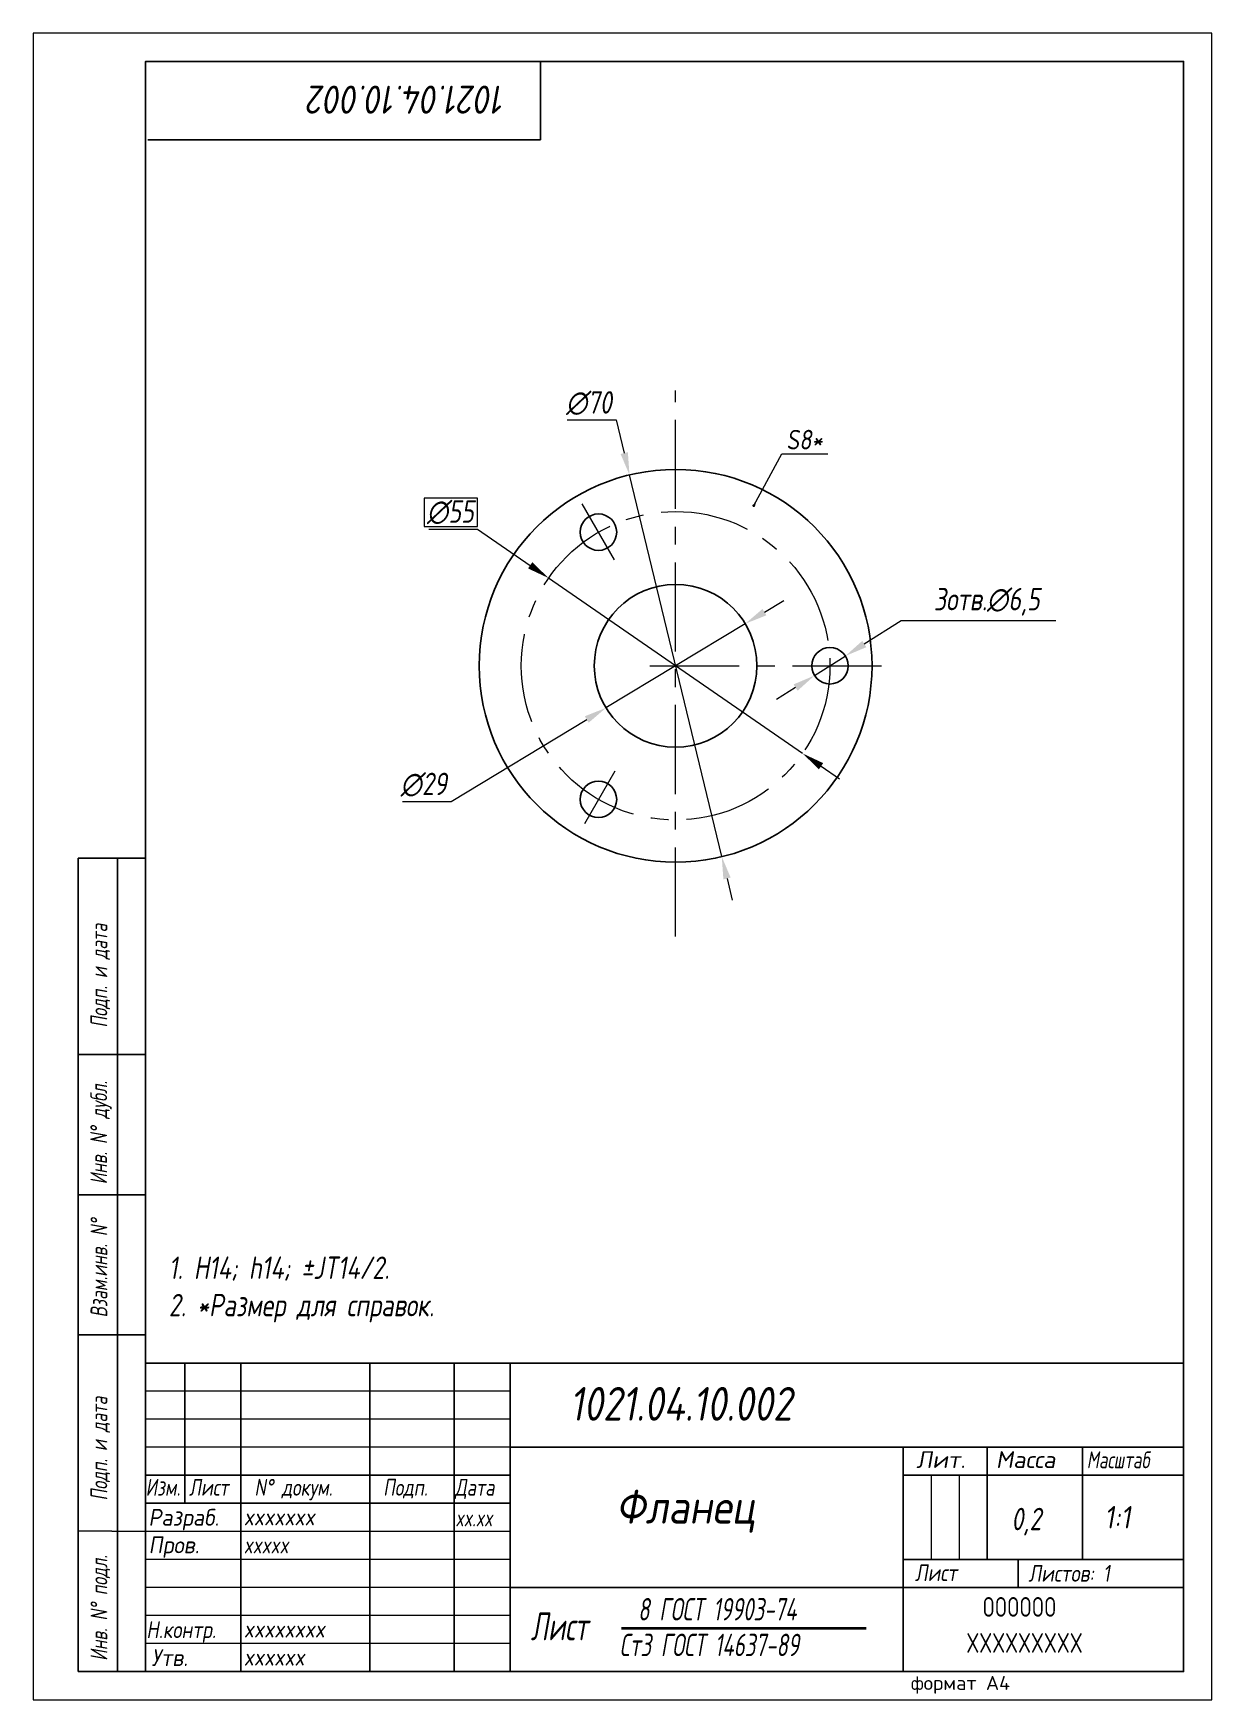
# Model space of a CAD drawing. Header units: millimetres. Extents: x 2578 to 2788, y -3917 to -3620.
import ezdxf

# ---------------------------------------------------------------- set-up
doc = ezdxf.new("R2010")
doc.units = ezdxf.units.MM
doc.linetypes.add('CENTER', pattern=[50.8, 31.75, -6.35, 6.35, -6.35])
for name, color, linetype, lineweight in [('Ax', 1, 'CENTER', 18), ('Dim', 3, 'Continuous', 40), ('Slim', 8, 'Continuous', 18), ('Text', 2, 'Continuous', 40), ('Wide', 31, 'Continuous', 60)]:
    doc.layers.add(name, color=color, linetype=linetype, lineweight=lineweight)
doc.styles.add('курсив', font='romans.shx', dxfattribs={"oblique": 10})
doc.styles.add('курсив 0_75', font='romans.shx', dxfattribs={"width": 0.75, "oblique": 10})
doc.styles.add('курсив 0_85', font='romans.shx', dxfattribs={"width": 0.85, "oblique": 10})
doc.dimstyles.new('L.Dot', dxfattribs={"dimtxt": 4, "dimasz": 0.5, "dimexe": 2, "dimexo": 0.625, "dimgap": 1, "dimtad": 1, "dimtoh": 1, "dimlfac": 5, "dimtxsty": 'курсив 0_85', "dimcen": 0, "dimadec": 1, "dimazin": 0, "dimtp": 0.0165, "dimtm": 0.0075, "dimtfac": 1, "dimtmove": 0, "dimatfit": 3, "dimldrblk": 'DOT', "dimfxl": 1, "dimlwd": 18, "dimlwe": 18, "dimarcsym": 0})
doc.dimstyles.new('к1_1св', dxfattribs={"dimtxt": 4, "dimasz": 4, "dimexe": 2, "dimexo": 0.625, "dimgap": 1, "dimtad": 1, "dimtoh": 1, "dimtxsty": 'курсив 0_75', "dimcen": 0, "dimadec": 0, "dimazin": 0, "dimtfac": 1, "dimtmove": 0, "dimatfit": 3, "dimldrblk": 'DOTSMALL', "dimfxl": 1, "dimlwd": 18, "dimlwe": 18, "dimarcsym": 0})

# ---------------------------------------------------------------- blocks, each defined once
blk = doc.blocks.new('*D757')
at = {"layer": 'Defpoints', "color": 0, "transparency": 16777216}
for p in [(2722.47, -3731.46), (2716.98, -3734.94)]:
    blk.add_point(p, dxfattribs=at)
at = {"layer": 'Dim', "color": 0, "lineweight": 18, "transparency": 16777216}
for p, q in [((2732.4, -3725.17), (2725.85, -3729.32)), ((2759.98, -3725.17), (2732.4, -3725.17)), ((2716.98, -3734.94), (2722.47, -3731.46)), ((2713.6, -3737.08), (2710.23, -3739.22))]:
    blk.add_line(p, q, dxfattribs=at)
at = {"layer": 'Dim', "color": 0, "transparency": 16777216}
for points in [[(2725.5, -3728.76), (2726.21, -3729.89), (2722.47, -3731.46)], [(2713.25, -3736.52), (2713.96, -3737.65), (2716.98, -3734.94)]]:
    blk.add_solid(points, dxfattribs=at)
at = {"layer": 'Dim', "color": 0, "transparency": 16777216, "insert": (2746.69, -3721.79), "char_height": 4, "attachment_point": 5, "style": 'курсив 0_75'}
blk.add_mtext(' 3отв.∅6,5{\\H0.75x\\S', dxfattribs=at)
blk = doc.blocks.new('_DotSmall')
at = {"color": 0, "linetype": 'ByBlock', "const_width": 0.5}
blk.add_lwpolyline([(-122670.927, 17467.939, 1), (-122670.802, 17467.939, 1)], format="xyb", close=True, dxfattribs=at)
blk = doc.blocks.new('*D758')
at = {"layer": 'Defpoints', "color": 0, "transparency": 16777216}
for p in [(2669.6, -3717.58), (2714.86, -3748.83)]:
    blk.add_point(p, dxfattribs=at)
at = {"layer": 'Dim', "color": 0, "lineweight": 18, "transparency": 16777216}
for p, q in [((2648.25, -3708.84), (2656.95, -3708.84)), ((2656.95, -3708.84), (2666.31, -3715.3)), ((2714.86, -3748.83), (2669.6, -3717.58)), ((2718.15, -3751.1), (2721.44, -3753.37))]:
    blk.add_line(p, q, dxfattribs=at)
at = {"layer": 'Dim', "color": 0, "transparency": 16777216}
for points in [[(2666.69, -3714.75), (2665.93, -3715.85), (2669.6, -3717.58)], [(2718.53, -3750.55), (2717.77, -3751.65), (2714.86, -3748.83)]]:
    blk.add_solid(points, dxfattribs=at)
at = {"layer": 'Dim', "color": 0, "transparency": 16777216, "insert": (2652.1, -3705.84), "char_height": 4, "attachment_point": 5, "style": 'курсив 0_75'}
blk.add_mtext('∅55', dxfattribs=at)
blk = doc.blocks.new('*D759')
at = {"layer": 'Defpoints', "color": 0, "transparency": 16777216}
for p in [(2684.01, -3699.18), (2700.45, -3767.22)]:
    blk.add_point(p, dxfattribs=at)
at = {"layer": 'Dim', "color": 0, "lineweight": 18, "transparency": 16777216}
for p, q in [((2672.93, -3689.39), (2681.64, -3689.39)), ((2681.64, -3689.39), (2683.07, -3695.29)), ((2700.45, -3767.22), (2684.01, -3699.18)), ((2701.39, -3771.11), (2702.33, -3775))]:
    blk.add_line(p, q, dxfattribs=at)
at = {"layer": 'Dim', "color": 0, "transparency": 16777216}
for points in [[(2683.72, -3695.14), (2682.42, -3695.45), (2684.01, -3699.18)], [(2702.04, -3770.96), (2700.74, -3771.27), (2700.45, -3767.22)]]:
    blk.add_solid(points, dxfattribs=at)
at = {"layer": 'Dim', "color": 0, "transparency": 16777216, "insert": (2676.79, -3686.39), "char_height": 4, "attachment_point": 5, "style": 'курсив 0_75'}
blk.add_mtext('∅70', dxfattribs=at)
blk = doc.blocks.new('*D760')
at = {"layer": 'Defpoints', "color": 0, "transparency": 16777216}
for p in [(2704.64, -3725.7), (2679.82, -3740.7)]:
    blk.add_point(p, dxfattribs=at)
at = {"layer": 'Dim', "color": 0, "lineweight": 18, "transparency": 16777216}
for p, q in [((2708.06, -3723.64), (2711.49, -3721.57)), ((2704.64, -3725.7), (2679.82, -3740.7)), ((2652.2, -3757.39), (2676.4, -3742.77)), ((2643.54, -3757.39), (2652.2, -3757.39))]:
    blk.add_line(p, q, dxfattribs=at)
at = {"layer": 'Dim', "color": 0, "transparency": 16777216}
for points in [[(2707.72, -3723.07), (2708.41, -3724.21), (2704.64, -3725.7)], [(2676.05, -3742.2), (2676.74, -3743.34), (2679.82, -3740.7)]]:
    blk.add_solid(points, dxfattribs=at)
at = {"layer": 'Dim', "color": 0, "transparency": 16777216, "insert": (2647.35, -3754.39), "char_height": 4, "attachment_point": 5, "style": 'курсив 0_75'}
blk.add_mtext('∅29', dxfattribs=at)
blk = doc.blocks.new('_Dot')
at = {"color": 0, "linetype": 'ByBlock', "lineweight": -2}
blk.add_line((-0.5, 0), (-1, 0), dxfattribs=at)
at = {"color": 0, "linetype": 'ByBlock', "const_width": 0.5}
blk.add_lwpolyline([(-0.25, 0, 1), (0.25, 0, 1)], format="xyb", close=True, dxfattribs=at)

msp = doc.modelspace()

# ---------------------------------------------------------------- linework, layer by layer
for p, q in [((2668.175, -3639.47), (2668.175, -3625.47)), ((2598.175, -3639.47), (2668.175, -3639.47)), ((2585.762, -3767.476), (2585.762, -3912.476)), ((2597.762, -3767.476), (2585.762, -3767.476)), ((2592.763, -3912.406), (2592.763, -3767.476)), ((2597.693, -3802.476), (2585.762, -3802.477)), ((2597.675, -3827.476), (2585.762, -3827.475)), ((2585.762, -3852.474), (2585.762, -3852.474)), ((2597.762, -3852.476), (2585.762, -3852.474)), ((2782.762, -3857.476), (2597.762, -3857.476)), ((2604.762, -3857.476), (2604.762, -3882.476)), ((2614.762, -3857.476), (2614.762, -3912.476)), ((2637.762, -3857.476), (2637.762, -3912.476)), ((2652.762, -3857.476), (2652.762, -3912.476)), ((2662.762, -3857.476), (2662.762, -3912.476)), ((2782.762, -3912.476), (2782.762, -3857.476)), ((2782.762, -3857.476), (2782.762, -3912.476)), ((2732.762, -3872.476), (2662.762, -3872.476)), ((2732.762, -3872.476), (2732.762, -3912.476)), ((2782.762, -3872.476), (2732.762, -3872.476)), ((2747.762, -3872.476), (2747.762, -3892.476)), ((2764.762, -3872.476), (2764.762, -3892.476)), ((2662.762, -3877.476), (2597.762, -3877.476)), ((2782.762, -3877.476), (2732.762, -3877.476)), ((2662.762, -3882.476), (2597.762, -3882.476)), ((2597.762, -3887.477), (2585.762, -3887.407)), ((2782.762, -3892.476), (2732.762, -3892.476)), ((2753.267, -3892.476), (2753.267, -3897.476)), ((2732.762, -3897.476), (2662.762, -3897.476)), ((2782.762, -3897.476), (2732.762, -3897.476)), ((2585.762, -3912.476), (2597.762, -3912.476)), ((2597.762, -3912.476), (2782.762, -3912.476))]:
    msp.add_line(p, q)
msp.add_lwpolyline([(2597.762, -3912.476), (2782.762, -3912.476), (2782.762, -3625.476), (2597.762, -3625.476)], close=True)
for centre, radius in [((2692.229, -3733.203), 35), ((2678.479, -3709.387), 3.25), ((2692.229, -3733.203), 14.5), ((2719.729, -3733.203), 3.25), ((2678.479, -3757.018), 3.25)]:
    msp.add_circle(centre, radius)
at = {"layer": 'Ax', "ltscale": 0.5}
for p, q in [((2692.229, -3781.457), (2692.229, -3684.152)), ((2681.332, -3714.327), (2675.565, -3704.338)), ((2687.656, -3733.203), (2729.585, -3733.203)), ((2681.397, -3751.965), (2675.981, -3761.346))]:
    msp.add_line(p, q, dxfattribs=at)
msp.add_circle((2692.229, -3733.203), 27.5, dxfattribs=at)
at = {"layer": 'Slim'}
for p, q in [((2662.762, -3862.476), (2597.762, -3862.476)), ((2662.762, -3867.476), (2597.762, -3867.476)), ((2662.762, -3872.476), (2597.762, -3872.476)), ((2737.762, -3877.476), (2737.762, -3892.476)), ((2742.762, -3877.476), (2742.762, -3892.476)), ((2662.762, -3887.476), (2597.762, -3887.476)), ((2662.762, -3892.476), (2597.762, -3892.476)), ((2662.762, -3897.476), (2597.762, -3897.476)), ((2662.762, -3902.476), (2597.762, -3902.476)), ((2662.762, -3907.476), (2597.762, -3907.476))]:
    msp.add_line(p, q, dxfattribs=at)
for points in [[(2577.762, -3917.476), (2787.762, -3917.476), (2787.762, -3620.476), (2577.762, -3620.476)], [(2647.427, -3708.38), (2656.898, -3708.38), (2656.898, -3703.32), (2647.427, -3703.32)]]:
    msp.add_lwpolyline(points, close=True, dxfattribs=at)
at = {"layer": 'Text', "ltscale": 6}
msp.add_line((2682.586, -3904.718), (2726.191, -3904.712), dxfattribs=at)

# ---------------------------------------------------------------- texts
at = {"layer": 'Text', "oblique": 10}
for s, height, rotation, style, width, p in [('1021.04.10.002', 5, 180, 'курсив', 0.85, (2661.927, -3629.793)), ('Подп. и дата', 3, 90, 'курсив 0_75', 0.7, (2590.952, -3797.693)), ('Инв. N%%D дубл.', 3, 90, 'курсив 0_75', 0.7, (2590.918, -3825.627)), ('Взам.инв. N%%D', 3, 90, 'курсив 0_75', 0.7, (2590.952, -3849.355)), ('Подп. и дата', 3, 90, 'курсив 0_75', 0.7, (2590.952, -3881.98)), ('Инв. N%%D подл.', 3, 90, 'курсив 0_75', 0.7, (2590.952, -3910.553))]:
    msp.add_text(s, height=height, rotation=rotation, dxfattribs=dict(at, style=style, width=width)).set_placement(p)
for s, height, style, width, p in [('S8*', 3.5, 'курсив', 0.8, (2711.94, -3694.647)), ('1021.04.10.002', 6, 'курсив', 0.8, (2673.343, -3867.745)), ('Масштаб', 3, 'курсив', 0.7, (2765.496, -3876.23)), ('Изм.', 3, 'курсив 0_75', 0.75, (2597.762, -3881.121)), ('Лист', 3, 'курсив 0_75', 0.75, (2605.498, -3881.121)), ('N%%D докум.', 3, 'курсив 0_75', 0.75, (2617.17, -3881.121)), ('Подп.', 3, 'курсив 0_75', 0.75, (2640.11, -3881.121)), ('Дата', 3, 'курсив 0_75', 0.75, (2652.884, -3881.121)), ('Фланец', 6, 'курсив 0_85', 0.85, (2681.612, -3886.089)), ('Разраб.', 3, 'курсив', 0.9, (2598.276, -3886.477)), ('xxxxxxx', 3, 'курсив 0_85', 0.85, (2615.267, -3886.397)), ('0,2', 4, 'курсив 0_75', 0.75, (2752.072, -3887.278)), ('1:1', 4, 'курсив 0_85', 0.85, (2768.617, -3886.959)), ('Пров.', 3, 'курсив', 0.9, (2598.302, -3891.382)), ('xxxxx', 3, 'курсив 0_85', 0.75, (2615.267, -3891.397)), ('Лист', 3, 'курсив', 0.8, (2734.864, -3896.345)), ('Листов: 1', 3, 'курсив', 0.8, (2755.108, -3896.451)), (' 8 ГОСТ 19903-74', 4, 'курсив 0_75', 0.65, (2683.808, -3903.362)), ('Лист', 5, 'курсив 0_75', 0.65, (2666.403, -3906.899)), ('Н.контр.', 3, 'курсив', 0.8, (2597.892, -3906.501)), ('xxxxxxxx', 3, 'курсив 0_85', 0.85, (2615.267, -3906.397)), ('Утв.', 3, 'курсив', 0.9, (2598.823, -3911.479)), ('Ст3 ГОСТ 14637-89', 4, 'курсив 0_75', 0.65, (2682.244, -3909.719)), ('xxxxxx', 3, 'курсив 0_85', 0.85, (2615.267, -3911.397))]:
    msp.add_text(s, height=height, dxfattribs=dict(at, style=style, width=width)).set_placement(p)
at = {"layer": 'Text', "style": 'курсив', "oblique": 10}
for s, p in [('Лит.', (2735.116, -3876.182)), ('Масса', (2749.316, -3876.182))]:
    msp.add_text(s, height=3, dxfattribs=at).set_placement(p)
at = {"layer": 'Text', "ltscale": 0.8, "style": 'курсив', "oblique": 10, "width": 0.7}
msp.add_text('xx.xx', height=3, dxfattribs=at).set_placement((2652.988, -3886.583))
at = {"layer": 'Text', "style": 'курсив'}
msp.add_text('формат А4', height=2.5, dxfattribs=at).set_placement((2734.143, -3915.739))
at = {"layer": 'Text', "ltscale": 6, "insert": (2601.9, -3838.484), "char_height": 4, "width": 177.75258, "attachment_point": 1, "style": 'курсив 0_75'}
msp.add_mtext('1. H14; h14; %%PJT14/2.\\P2. *Размер для справок.', dxfattribs=at)
at = {"layer": 'Wide', "lineweight": 50, "style": 'курсив', "width": 0.7}
for s, p in [('OOOOOO', (2746.914, -3902.696)), ('XXXXXXXXX', (2744.04, -3909.106))]:
    msp.add_text(s, height=3.5, dxfattribs=at).set_placement(p)

# ---------------------------------------------------------------- dimensions: what is measured, and where the dimension line sits
at = {"layer": 'Dim'}
for p1, p2, picture, middle in [((2700.448, -3767.224), (2684.011, -3699.181), '*D759', (2676.787, -3689.385)), ((2714.858, -3748.829), (2669.601, -3717.576), '*D758', (2652.099, -3708.842)), ((2704.64, -3725.704), (2679.819, -3740.701), '*D760', (2647.346, -3757.386))]:
    dim = msp.add_diameter_dim_2p(p1=p1, p2=p2, dimstyle='к1_1св', dxfattribs=at)
    dim.commit()
    dim.dimension.update_dxf_attribs({"geometry": picture, "text_midpoint": middle, "dimtype": 163})
dim = msp.add_diameter_dim_2p(p1=(2716.984, -3734.942), p2=(2722.475, -3731.464), text=' 3отв.<>{\\H0.75x\\S', dimstyle='к1_1св', dxfattribs=at)
dim.commit()
dim.dimension.update_dxf_attribs({"geometry": '*D757', "text_midpoint": (2746.691, -3725.173), "dimtype": 163})

# ---------------------------------------------------------------- leaders
msp.add_leader([(2706.16, -3704.653), (2711.152, -3695.403), (2719.336, -3695.403)], dimstyle='L.Dot', override={"dimgap": 1, "dimtad": 0}, dxfattribs=at)

doc.saveas('drawing.dxf')
